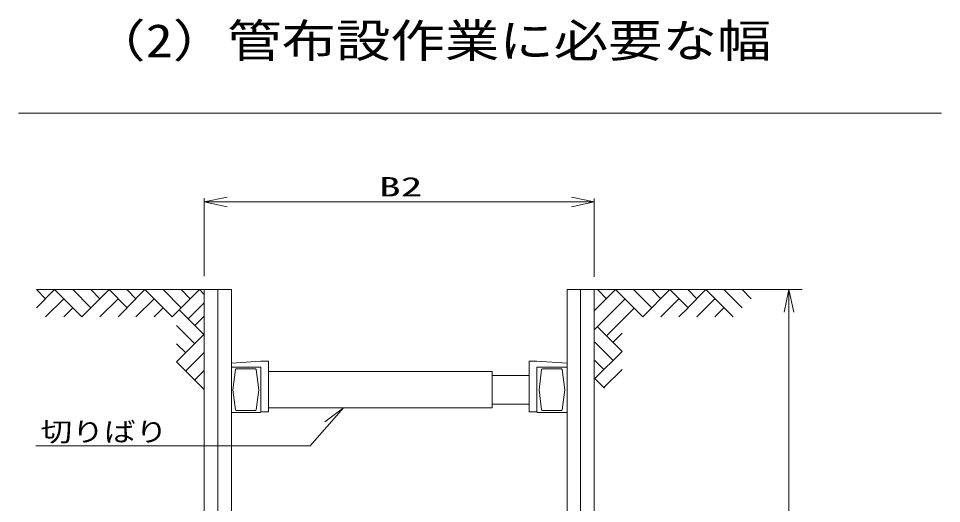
# Model space of a CAD drawing. Units: millimetres on the paper. Extents: x -398 to 398, y -282 to 282.
# Drawn here: x -103.5 to 18.6, y -76.4 to -12.2 of the extents above; entities that cross this region are included whole.
import ezdxf
from ezdxf.enums import TextEntityAlignment as Align

# ---------------------------------------------------------------- set-up
doc = ezdxf.new("R2010")
doc.units = ezdxf.units.MM
for name, color, linetype, lineweight in [('0-1_0', 7, 'Continuous', 18), ('0-2__0-1__1-0_陣へようこそ', 7, 'Continuous', 18), ('0-5__0-4__2-2_', 7, 'Continuous', 18), ('0-8__0-7_図', 7, 'Continuous', 18)]:
    doc.layers.add(name, color=color, linetype=linetype, lineweight=lineweight)
doc.styles.add('ＭＳ ゴシック', font='')
doc.styles.get('ＭＳ ゴシック').set_extended_font_data('MS Gothic')

msp = doc.modelspace()

# ---------------------------------------------------------------- linework, layer by layer
at = {"layer": '0-1_0'}
msp.add_line((-103.501, -24.711), (18.631, -24.711), dxfattribs=at)
at = {"layer": '0-2__0-1__1-0_陣へようこそ'}
for p, q in [((-78.909, -36.469), (-75.909, -35.832)), ((-78.909, -46.297), (-78.909, -35.952)), ((-78.909, -36.469), (-27.329, -36.469)), ((-78.909, -36.469), (-75.909, -37.107)), ((-27.329, -36.469), (-30.329, -35.832)), ((-27.329, -36.469), (-30.329, -37.107)), ((-27.329, -46.374), (-27.329, -36.03)), ((-101.119, -48.072), (-75.319, -48.072)), ((-101.119, -50.472), (-98.719, -48.072)), ((-101.119, -48.072), (-99.919, -49.272)), ((-98.719, -48.072), (-95.119, -51.672)), ((-96.319, -48.072), (-93.919, -50.472)), ((-95.119, -51.672), (-91.519, -48.072)), ((-93.919, -48.072), (-92.719, -49.272)), ((-91.519, -48.072), (-89.119, -50.472)), ((-89.164, -50.472), (-86.764, -48.072)), ((-89.164, -48.072), (-87.964, -49.272)), ((-86.764, -48.072), (-83.164, -51.672)), ((-84.364, -48.072), (-81.964, -50.472)), ((-83.164, -51.672), (-79.564, -48.072)), ((-81.964, -48.072), (-80.764, -49.272)), ((-79.564, -48.072), (-78.919, -48.716)), ((-78.919, -48.072), (-78.919, -154.272)), ((-77.119, -48.072), (-77.119, -154.272)), ((-75.319, -48.072), (-75.319, -154.272)), ((-30.919, -48.072), (0.174, -48.072)), ((-30.919, -154.272), (-30.919, -48.072)), ((-29.119, -154.272), (-29.119, -48.072)), ((-27.319, -50.883), (-24.508, -48.072)), ((-27.319, -154.272), (-27.319, -48.072)), ((-26.908, -48.072), (-25.708, -49.272)), ((-22.108, -48.072), (-19.708, -50.472)), ((-19.708, -48.072), (-18.508, -49.272)), ((-17.308, -48.072), (-14.908, -50.472)), ((-14.952, -50.472), (-12.552, -48.072)), ((-14.952, -48.072), (-13.752, -49.272)), ((-12.552, -48.072), (-8.952, -51.672)), ((-10.152, -48.072), (-7.752, -50.472)), ((-7.752, -48.072), (-6.552, -49.272)), ((-1.568, -48.072), (-2.206, -51.072)), ((-1.568, -48.072), (-1.568, -132.072)), ((-1.568, -48.072), (-0.931, -51.072)), ((-99.919, -51.672), (-97.519, -49.272)), ((-92.719, -51.672), (-90.319, -49.272)), ((-87.964, -51.672), (-85.564, -49.272)), ((-81.048, -51.955), (-78.919, -49.827)), ((-27.319, -53.386), (-23.256, -49.323)), ((-18.508, -51.672), (-16.108, -49.272)), ((-13.752, -51.672), (-11.352, -49.272)), ((-97.519, -51.672), (-96.319, -50.472)), ((-89.119, -50.472), (-90.319, -51.672)), ((-85.564, -51.672), (-84.364, -50.472)), ((-82.248, -50.755), (-78.977, -54.026)), ((-25.707, -54.174), (-22.056, -50.523)), ((-14.908, -50.472), (-16.108, -51.672)), ((-11.352, -51.672), (-10.152, -50.472)), ((-78.977, -51.626), (-80.177, -52.826)), ((-82.577, -52.826), (-80.177, -55.226)), ((-78.977, -54.026), (-82.577, -57.626)), ((-23.636, -53.845), (-24.836, -55.045)), ((-82.577, -55.226), (-81.377, -56.426)), ((-27.236, -55.045), (-24.836, -57.445)), ((-78.977, -56.426), (-81.377, -58.826)), ((-82.577, -57.626), (-78.977, -61.226)), ((-27.236, -57.445), (-26.036, -58.645)), ((-78.977, -58.826), (-80.177, -60.026)), ((-23.636, -58.645), (-26.036, -61.045)), ((-27.236, -59.845), (-25.963, -61.118)), ((-60.487, -63.722), (-62.946, -65.555))]:
    msp.add_line(p, q, dxfattribs=at)
for points in [[(-24.508, -48.072), (-20.908, -51.672), (-17.308, -48.072)], [(-26.907, -52.974), (-23.636, -56.245), (-27.236, -59.845)]]:
    msp.add_lwpolyline(points, dxfattribs=at)
at = {"layer": '0-8__0-7_図'}
for p, q in [((-70.419, -58.922), (-40.819, -58.922)), ((-48.919, -58.922), (-70.419, -58.922)), ((-34.819, -64.322), (-31.019, -64.322)), ((-30.919, -64.322), (-34.819, -64.322))]:
    msp.add_line(p, q, dxfattribs=at)
for points in [[(-71.419, -57.522), (-75.319, -57.814), (-71.419, -57.522)], [(-75.319, -58.322), (-71.419, -58.322), (-75.319, -58.322)], [(-72.157, -58.572), (-74.681, -58.572), (-72.157, -58.572)], [(-70.419, -57.522), (-71.419, -57.522), (-70.419, -57.522)], [(-71.419, -58.322), (-71.419, -64.222), (-71.419, -58.322)], [(-70.419, -64.222), (-70.419, -57.522), (-70.419, -64.222)], [(-35.919, -64.222), (-35.919, -57.522), (-35.919, -64.222)], [(-35.919, -57.522), (-34.919, -57.522), (-35.919, -57.522)], [(-34.919, -57.522), (-30.919, -57.822), (-34.919, -57.522)], [(-34.919, -58.422), (-34.919, -64.222), (-34.919, -58.322)], [(-30.919, -58.322), (-34.919, -58.322), (-30.919, -58.322)], [(-31.657, -58.572), (-34.181, -58.572), (-31.657, -58.572)], [(-74.78, -58.659), (-75.119, -61.322), (-74.78, -58.659)], [(-71.719, -61.322), (-72.058, -58.659), (-71.719, -61.322)], [(-40.819, -63.722), (-40.819, -58.922), (-40.819, -63.722)], [(-40.819, -59.422), (-35.919, -59.422), (-40.819, -59.422)], [(-34.28, -58.659), (-34.619, -61.322), (-34.28, -58.659)], [(-31.219, -61.322), (-31.558, -58.659), (-31.219, -61.322)], [(-75.119, -61.322), (-74.78, -63.984), (-75.119, -61.322)], [(-72.058, -63.984), (-71.719, -61.322), (-72.058, -63.984)], [(-34.619, -61.322), (-34.28, -63.984), (-34.619, -61.322)], [(-31.219, -61.322), (-31.558, -63.984), (-31.219, -61.322)], [(-40.819, -63.222), (-35.919, -63.222), (-40.819, -63.222)], [(-101.219, -68.731), (-64.885, -68.731), (-60.487, -63.722)], [(-71.519, -64.322), (-75.319, -64.322), (-71.519, -64.322)], [(-74.681, -64.072), (-72.157, -64.072), (-74.681, -64.072)], [(-71.419, -64.222), (-70.419, -64.222), (-71.419, -64.222)], [(-40.819, -63.722), (-70.419, -63.722), (-48.919, -63.722)], [(-34.919, -64.222), (-35.919, -64.222), (-34.919, -64.222)], [(-34.181, -64.072), (-31.657, -64.072), (-34.181, -64.072)]]:
    msp.add_lwpolyline(points, dxfattribs=at)
for centre, start, end in [((-74.681, -58.672), 90, 172.7468), ((-74.681, -58.672), 90, 172.7468), ((-72.157, -58.672), 7.2532, 90), ((-72.157, -58.672), 7.2532, 90), ((-34.181, -58.672), 90, 172.7468), ((-34.181, -58.672), 90, 172.7468), ((-31.657, -58.672), 7.2532, 90), ((-31.657, -58.672), 7.2532, 90), ((-74.681, -63.972), 187.2532, 270), ((-74.681, -63.972), 187.2532, 270), ((-72.157, -63.972), 270, 352.7468), ((-72.157, -63.972), 270, 352.7468), ((-71.519, -64.222), 270, 0), ((-71.519, -64.222), 270, 0), ((-34.819, -64.222), 180, 270), ((-34.819, -64.222), 180, 270), ((-34.181, -63.972), 187.2532, 270), ((-34.181, -63.972), 187.2532, 270), ((-31.657, -63.972), 270, 352.7468), ((-31.657, -63.972), 270, 352.7468)]:
    msp.add_arc(centre, 0.1, start, end, dxfattribs=at)

# ---------------------------------------------------------------- texts
at = {"layer": '0-2__0-1__1-0_陣へようこそ', "style": 'ＭＳ ゴシック'}
for s, height, width, p in [('（2）管布設作業に必要な幅', 4.399, 1.2, (-93.874, -18.645)), ('B2', 2.566, 1.65, (-55.806, -36.514))]:
    msp.add_text(s, height=height, dxfattribs=dict(at, width=width)).set_placement(p, align=Align.BOTTOM_LEFT)
at = {"layer": '0-5__0-4__2-2_', "style": 'ＭＳ ゴシック', "width": 1.2}
msp.add_text('切りばり', height=2.566, dxfattribs=at).set_placement((-100.591, -68.935), align=Align.BOTTOM_LEFT)

doc.saveas('drawing.dxf')
